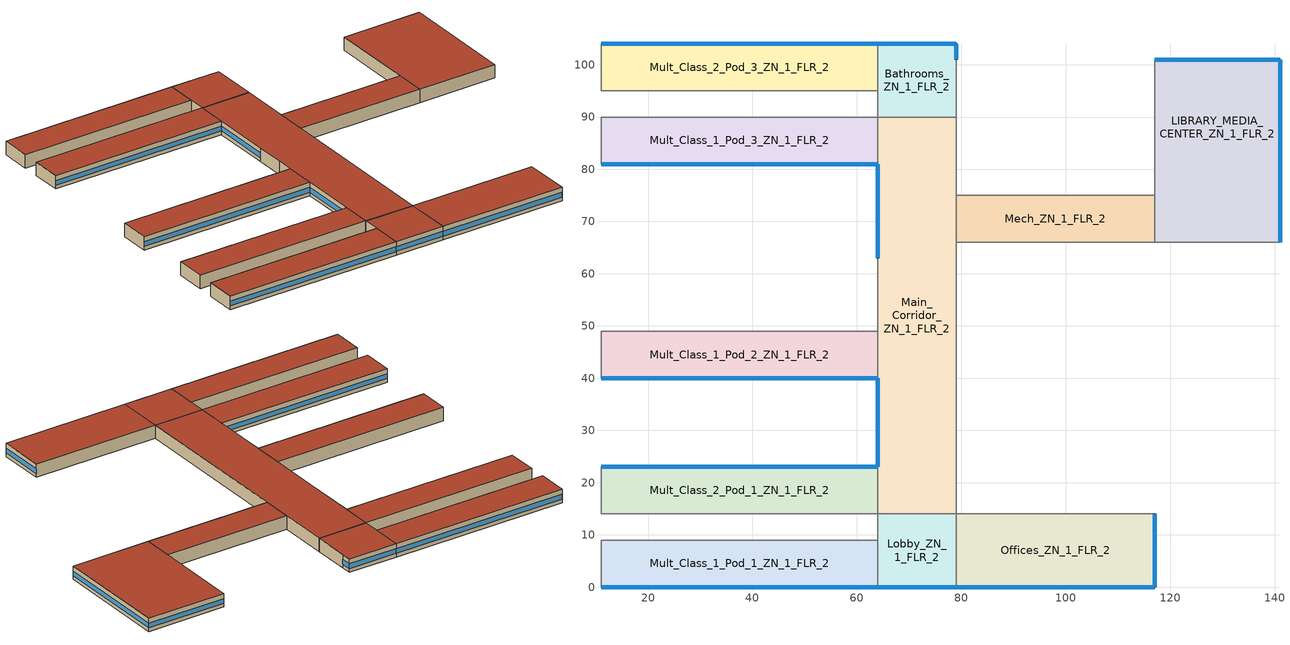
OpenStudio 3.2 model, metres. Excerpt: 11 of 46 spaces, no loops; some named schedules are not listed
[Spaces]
Bathrooms_ZN_1_FLR_2
 floor to Bathrooms_ZN_1_FLR_1: 79,104 79,90 64,90 64,104 z4
 wall outside: 79,101 79,104 64,104 z4:8
 wall to Auditorium_ZN_1_FLR_1: 79,90 79,101 z4:8
 wall to Mult_Class_2_Pod_3_ZN_1_FLR_2: 64,104 64,95 z4:8
 wall to Corridor_Pod_3_ZN_1_FLR_2: 64,95 64,90 z4:8
 wall to Main_Corridor_ZN_1_FLR_2: 64,90 79,90 z4:8
 window: 78.95,104 64.05,104 z5.1:6.51; 79,101.05 79,103.95 z5.1:6.55
 roof outside: 79,90 79,104 64,104 64,90 z8
Offices_ZN_1_FLR_2
 floor to Offices_ZN_1_FLR_1: 117,14 117,0 79,0 79,14 z4
 wall outside: 79,0 117,0 117,14 z4:8
 wall to Lobby_ZN_1_FLR_2: 79,14 79,0 z4:8
 wall to Gym_ZN_1_FLR_1: 117,14 79,14 z4:8
 window: 79.05,0 116.95,0 z5.1:6.5; 117,0.05 117,13.95 z5.1:6.51
 roof outside: 117,0 117,14 79,14 79,0 z8
Mech_ZN_1_FLR_2
 floor to Mech_ZN_1_FLR_1: 117,75 117,66 79,66 79,75 z4
 wall to Gym_ZN_1_FLR_1: 79,66 117,66 z4:8
 wall to Main_Corridor_ZN_1_FLR_2: 79,75 79,66 z4:8
 wall to Auditorium_ZN_1_FLR_1: 117,75 79,75 z4:8
 wall to LIBRARY_MEDIA_CENTER_ZN_1_FLR_2: 117,66 117,75 z4:8
 roof outside: 117,66 117,75 79,75 79,66 z8
LIBRARY_MEDIA_CENTER_ZN_1_FLR_2
 floor to Kitchen_ZN_1_FLR_1: 141,75 141,66 117,66 117,75 z4
 floor to Cafeteria_ZN_1_FLR_1: 141,101 141,75 117,75 117,101 z4
 wall outside: 141,66 141,101 117,101 z4:8
 wall to Auditorium_ZN_1_FLR_1: 117,101 117,75 z4:8
 wall to Aux_Gym_ZN_1_FLR_1: 117,66 141,66 z4:8
 window: 141,66.05 141,100.95 z5.1:6.5; 140.95,101 117.05,101 z5.1:6.51
 roof outside: 141,66 141,101 117,101 117,66 z8
Main_Corridor_ZN_1_FLR_2
 floor to Main_Corridor_ZN_1_FLR_1: 79,90 79,14 64,14 64,90 z4
 wall outside: 64,81 64,63 / 64,40 64,23 z4:8
 wall to Gym_ZN_1_FLR_1: 79,14 79,66 z4:8
 wall to Mult_Class_1_Pod_2_ZN_1_FLR_2: 64,49 64,40 z4:8
 wall to Auditorium_ZN_1_FLR_1: 79,75 79,90 z4:8
 wall to Corridor_Pod_2_ZN_1_FLR_2: 64,54 64,49 z4:8
 wall to Mult_Class_2_Pod_1_ZN_1_FLR_2: 64,23 64,14 z4:8
 wall to Mult_Class_2_Pod_2_ZN_1_FLR_2: 64,63 64,54 z4:8
 wall to Mult_Class_1_Pod_3_ZN_1_FLR_2: 64,90 64,81 z4:8
 wall to Lobby_ZN_1_FLR_2: 64,14 79,14 z4:8
 window: 64,39.95 64,23.05 / 64,80.95 64,63.05 z5.1:6.51
 roof outside: 79,14 79,90 64,90 64,14 z8
Mult_Class_2_Pod_1_ZN_1_FLR_2
 floor to Mult_Class_2_Pod_1_ZN_1_FLR_1: 64,23 64,14 11,14 11,23 z4
 wall outside: 64,23 11,23 z4:8
 wall to Corridor_Pod_1_ZN_1_FLR_2: 11,14 64,14 z4:8
 wall to Corner_Class_2_Pod_1_ZN_1_FLR_2: 11,23 11,14 z4:8
 window: 63.95,23 11.05,23 z5.1:6.5
 roof outside: 64,14 64,23 11,23 11,14 z8
Mult_Class_1_Pod_1_ZN_1_FLR_2
 floor to Mult_Class_1_Pod_1_ZN_1_FLR_1: 64,9 64,0 11,0 11,9 z4
 wall outside: 11,0 64,0 z4:8
 wall to Lobby_ZN_1_FLR_2: 64,0 64,9 z4:8
 wall to Corridor_Pod_1_ZN_1_FLR_2: 64,9 11,9 z4:8
 wall to Corner_Class_1_Pod_1_ZN_1_FLR_2: 11,9 11,0 z4:8
 window: 11.05,0 63.95,0 z5.1:6.5
 roof outside: 64,0 64,9 11,9 11,0 z8
Mult_Class_1_Pod_2_ZN_1_FLR_2
 floor to Mult_Class_1_Pod_2_ZN_1_FLR_1: 64,49 64,40 11,40 11,49 z4
 wall outside: 11,40 64,40 z4:8
 wall to Corner_Class_1_Pod_2_ZN_1_FLR_2: 11,49 11,40 z4:8
 wall to Corridor_Pod_2_ZN_1_FLR_2: 64,49 11,49 z4:8
 window: 11.05,40 63.95,40 z5.1:6.5
 roof outside: 64,40 64,49 11,49 11,40 z8
Mult_Class_1_Pod_3_ZN_1_FLR_2
 floor to Mult_Class_1_Pod_3_ZN_1_FLR_1: 64,90 64,81 11,81 11,90 z4
 wall outside: 11,81 64,81 z4:8
 wall to Corridor_Pod_3_ZN_1_FLR_2: 64,90 11,90 z4:8
 wall to Corner_Class_1_Pod_3_ZN_1_FLR_2: 11,90 11,81 z4:8
 window: 11.05,81 63.95,81 z5.1:6.5
 roof outside: 64,81 64,90 11,90 11,81 z8
Mult_Class_2_Pod_3_ZN_1_FLR_2
 floor to Mult_Class_2_Pod_3_ZN_1_FLR_1: 64,104 64,95 11,95 11,104 z4
 wall outside: 64,104 11,104 z4:8
 wall to Corner_Class_2_Pod_3_ZN_1_FLR_2: 11,104 11,95 z4:8
 wall to Corridor_Pod_3_ZN_1_FLR_2: 11,95 64,95 z4:8
 window: 63.95,104 11.05,104 z5.1:6.5
 roof outside: 64,95 64,104 11,104 11,95 z8
Lobby_ZN_1_FLR_2
 floor to Lobby_ZN_1_FLR_1: 79,14 79,0 64,0 64,14 z4
 wall outside: 64,0 79,0 z4:8
 wall to Corridor_Pod_1_ZN_1_FLR_2: 64,14 64,9 z4:8
 window: 64.05,0 78.95,0 z5.1:6.51
 roof outside: 79,0 79,14 64,14 64,0 z8
[Site]
Tampa-MacDill AFB_FL_USA: Latitude {deg}=27.85; Longitude {deg}=-82.52; Time Zone {hr}=-5; Elevation {m}=8; Terrain=City
[Building]
-SecondarySchool-ASHRAE 169-2013-2A created: 2021-09-25 14:48:50 -0600: North Axis {deg}=0; Default Construction Set=90.1-2010 - SecSchl - ASHRAE 169-2013-2A; Standards Number of Stories=2; Standards Number of Above Ground Stories=2; Standards Building Type=SecondarySchool
[ClimateZones]
Climate Zone Institution Name 1=ASHRAE; Climate Zone Document Name 1=ANSI/ASHRAE Standard 169; Climate Zone Document Year 1=2006; Climate Zone Value 1=2A
[Site:WaterMainsTemperature]
Calculation Method=Correlation; Annual Average Outdoor Air Temperature {C}=21.85; Maximum Difference In Monthly Average Outdoor Air Temperatures {deltaC}=14.3
[SizingPeriod:DesignDay] Barometric Pressure {Pa}=101229; Sky Clearness=0; Rain Indicator=0; Snow Indicator=0; Day of Month=21; Daylight Saving Time Indicator=0; Humidity Indicating Type=Wetbulb; Dry-Bulb Temperature Range Modifier Type=DefaultMultipliers
Name | Maximum Dry-Bulb Temperature {C} | Daily Dry-Bulb Temperature Range {deltaC} | Humidity Indicating Conditions at Maximum Dry-Bulb | Wind Speed {m/s} | Wind Direction {deg} | Month | Day Type | Solar Model Indicator | ASHRAE Taub | ASHRAE Taud
Tampa-MacDill.AFB_FL_USA Ann Clg .4% Condns DB=>MWB | 33.9 | 7.9 | 25.1 | 3.1 | 270 | 8 | SummerDesignDay | ASHRAETau | 0.491 | 2.016
Tampa-MacDill.AFB_FL_USA Ann Htg 99.6% Condns DB | 4.6 | 0 | 4.6 | 2.5 | 10 | 1 | WinterDesignDay | ASHRAEClearSky
[Site:GroundTemperature:FCfactorMethod]
January Ground Temperature {C}=24.2; February Ground Temperature {C}=18.9; March Ground Temperature {C}=15.7; April Ground Temperature {C}=13.6; May Ground Temperature {C}=15.5; June Ground Temperature {C}=17.1; July Ground Temperature {C}=21.2; August Ground Temperature {C}=26.9; September Ground Temperature {C}=27.6; October Ground Temperature {C}=27.9; November Ground Temperature {C}=27.4; December Ground Temperature {C}=26.2
[Material:NoMass] Thermal Absorptance=0.9; Solar Absorptance=0.7
Name | Roughness | Thermal Resistance {m2-K/W} | Visible Absorptance
CP02 CARPET PAD | VeryRough | 0.21648 | 0.8
Typical Insulation R-6.78 | Smooth | 1.19347 | 0.7
Typical Carpet Pad | Smooth | 0.21648 | 0.8
Typical Insulation R-5.89 | Smooth | 1.03652 | 0.7
Typical Insulation R-19.72 | Smooth | 3.4722 | 0.7
Typical Insulation R-0.58 | Smooth | 0.101875 | 0.7
Typical Insulation R-0.01 | Smooth | 0.001 | 0.7
[Material]
Name | Roughness | Thickness {m} | Conductivity {W/m-K} | Density {kg/m3} | Specific Heat {J/kg-K} | Thermal Absorptance | Solar Absorptance | Visible Absorptance
100mm Normalweight concrete floor | MediumSmooth | 0.1016 | 2.31 | 2322 | 832
G01 13mm gypsum board | Smooth | 0.0127 | 0.16 | 800 | 1090 | 0.9 | 0.7 | 0.5
4 in. Normalweight Concrete Floor | MediumRough | 0.1016 | 2.31 | 2322 | 832 | 0.9 | 0.7 | 0.7
25mm Stucco | Smooth | 0.0254 | 0.72 | 1856 | 840 | 0.9 | 0.7 | 0.7
5/8 in. Gypsum Board | MediumSmooth | 0.0159 | 0.16 | 800 | 1090 | 0.9 | 0.7 | 0.7
Roof Membrane - Highly Reflective | VeryRough | 0.0095 | 0.16 | 1121.29 | 1460 | 0.75 | 0.45 | 0.7
Metal Roof Surface; F08 Metal surface | Smooth | 0.0008 | 45.28 | 7824 | 500 | 0.9 | 0.7 | 0.7
6 in. Normalweight Concrete Floor | MediumRough | 0.1524 | 2.31 | 2322 | 832 | 0.9 | 0.7 | 0.7
8 in. Concrete Block Basement Wall | MediumRough | 0.2032 | 1.326 | 1842 | 912 | 0.9 | 0.7 | 0.7
G05 25mm wood | MediumSmooth | 0.0254 | 0.15 | 608 | 1630 | 0.9 | 0.5 | 0.5
Std Wood 6inch | MediumSmooth | 0.15 | 0.12 | 540 | 1210 | 0.9 | 0.7 | 0.7
[Construction]
Typical Insulated Exterior Mass Floor R-9.35: Typical Insulation R-6.78, 4 in. Normalweight Concrete Floor, Typical Carpet Pad
Typical Insulated Steel Framed Exterior Wall R-8.06: 25mm Stucco, 5/8 in. Gypsum Board, Typical Insulation R-5.89, 5/8 in. Gypsum Board
Typical IEAD Roof - Highly Reflective R-20.83: Roof Membrane - Highly Reflective, Typical Insulation R-19.72, Metal Roof Surface
Typical Interior Floor: 100mm Normalweight concrete floor, CP02 CARPET PAD
Typical Interior Wall: G01 13mm gypsum board, G01 13mm gypsum board
Typical Interior Ceiling: CP02 CARPET PAD, 100mm Normalweight concrete floor
Typical Insulated Carpeted 6in Slab Floor: 6 in. Normalweight Concrete Floor, Typical Carpet Pad
Typical Insulated Basement Mass Wall: 8 in. Concrete Block Basement Wall
U 0.72 SHGC 0.25 Sgl Ref-B-M Tint 6mm: REF B TINT MID 6MM
Typical Insulated Metal Door R-1.43: F08 Metal surface, Typical Insulation R-0.58
U 0.88 SHGC 0.16 Sgl Ref-A-L Clr 6mm: REF A CLEAR LO 6MM
Typical Overhead Door R-0.86: Typical Insulation R-0.01
U 1.98 SHGC 0.36 Sgl Ref-B-H Clr 6mm: REF B CLEAR HI 6MM
Typical Interior Window: Clear 3mm
Typical Interior Door; Typical Interior Partition: G05 25mm wood
InteriorFurnishings: Std Wood 6inch
[DefaultConstructionSet]
90.1-2010 - SecSchl - ASHRAE 169-2013-2A: Default Exterior Surface Constructions=Default Surface Constructions 1; Default Interior Surface Constructions=Default Surface Constructions 2; Default Ground Contact Surface Constructions=Default Surface Constructions 3; Default Exterior SubSurface Constructions=Default Sub Surface Constructions 1; Default Interior SubSurface Constructions=Default Sub Surface Constructions 2; Interior Partition Construction=Typical Interior Partition
[DefaultSurfaceConstructions]
Name | Floor Construction | Wall Construction | Roof Ceiling Construction
Default Surface Constructions 1 | Typical Insulated Exterior Mass Floor R-9.35 | Typical Insulated Steel Framed Exterior Wall R-8.06 | Typical IEAD Roof - Highly Reflective R-20.83
Default Surface Constructions 2 | Typical Interior Floor | Typical Interior Wall | Typical Interior Ceiling
Default Surface Constructions 3 | Typical Insulated Carpeted 6in Slab Floor | Typical Insulated Basement Mass Wall
[DefaultSubSurfaceConstructions]
Name | Fixed Window Construction | Operable Window Construction | Door Construction | Glass Door Construction | Overhead Door Construction | Skylight Construction | Tubular Daylight Dome Construction | Tubular Daylight Diffuser Construction
Default Sub Surface Constructions 1 | U 0.72 SHGC 0.25 Sgl Ref-B-M Tint 6mm | U 0.72 SHGC 0.25 Sgl Ref-B-M Tint 6mm | Typical Insulated Metal Door R-1.43 | U 0.88 SHGC 0.16 Sgl Ref-A-L Clr 6mm | Typical Overhead Door R-0.86 | U 1.98 SHGC 0.36 Sgl Ref-B-H Clr 6mm | Typical Interior Window | Typical Interior Window
Default Sub Surface Constructions 2 | Typical Interior Window | Typical Interior Window | Typical Interior Door
[WindowMaterial:Glazing] Optical Data Type=SpectralAverage; Infrared Transmittance at Normal Incidence=0; Front Side Infrared Hemispherical Emissivity=0.84; Conductivity {W/m-K}=0.9; Dirt Correction Factor for Solar and Visible Transmittance=1; Solar Diffusing=No
Name | Thickness {m} | Solar Transmittance at Normal Incidence | Front Side Solar Reflectance at Normal Incidence | Back Side Solar Reflectance at Normal Incidence | Visible Transmittance at Normal Incidence | Front Side Visible Reflectance at Normal Incidence | Back Side Visible Reflectance at Normal Incidence | Back Side Infrared Hemispherical Emissivity
REF B TINT MID 6MM | 0.006 | 0.1 | 0.11 | 0.41 | 0.13 | 0.1 | 0.32 | 0.45
REF A CLEAR LO 6MM | 0.006 | 0.066 | 0.341 | 0.493 | 0.08 | 0.41 | 0.37 | 0.4
REF B CLEAR HI 6MM | 0.006 | 0.24 | 0.16 | 0.32 | 0.3 | 0.16 | 0.29 | 0.6
Clear 3mm | 0.003 | 0.837 | 0.075 | 0.075 | 0.898 | 0.081 | 0.081 | 0.84
[Space] Building Story=Building Story 2; Part of Total Floor Area=Yes
Name | Space Type | Thermal Zone
Bathrooms_ZN_1_FLR_2 | SecondarySchool Restroom | Bathrooms_ZN_1_FLR_2 ZN
LIBRARY_MEDIA_CENTER_ZN_1_FLR_2 | SecondarySchool Library | LIBRARY_MEDIA_CENTER_ZN_1_FLR_2 ZN
Mult_Class_1_Pod_3_ZN_1_FLR_2 | SecondarySchool ComputerRoom | Mult_Class_1_Pod_3_ZN_1_FLR_2 ZN
Offices_ZN_1_FLR_2 | SecondarySchool Office | Offices_ZN_1_FLR_2 ZN
Mult_Class_2_Pod_3_ZN_1_FLR_2 | SecondarySchool ComputerRoom | Mult_Class_2_Pod_3_ZN_1_FLR_2 ZN
Mech_ZN_1_FLR_2 | SecondarySchool Mechanical | Mech_ZN_1_FLR_2 ZN
Mult_Class_2_Pod_1_ZN_1_FLR_2 | SecondarySchool Classroom | Mult_Class_2_Pod_1_ZN_1_FLR_2 ZN
Mult_Class_1_Pod_1_ZN_1_FLR_2 | SecondarySchool Classroom | Mult_Class_1_Pod_1_ZN_1_FLR_2 ZN
Main_Corridor_ZN_1_FLR_2 | SecondarySchool Corridor | Main_Corridor_ZN_1_FLR_2 ZN
Lobby_ZN_1_FLR_2 | SecondarySchool Lobby | Lobby_ZN_1_FLR_2 ZN
Mult_Class_1_Pod_2_ZN_1_FLR_2 | SecondarySchool Classroom | Mult_Class_1_Pod_2_ZN_1_FLR_2 ZN
[BuildingStory]
Building Story 2: Nominal Z Coordinate {m}=4
[SpaceType] Standards Building Type=SecondarySchool
Name | Default Schedule Set | Design Specification Outdoor Air Object | Standards Space Type
SecondarySchool Office | SecondarySchool Office Schedule Set | SecondarySchool Office Ventilation | Office
SecondarySchool Lobby | SecondarySchool Lobby Schedule Set | SecondarySchool Lobby Ventilation | Lobby
SecondarySchool Mechanical | SecondarySchool Mechanical Schedule Set | SecondarySchool Mechanical Ventilation | Mechanical
SecondarySchool Restroom | SecondarySchool Restroom Schedule Set | SecondarySchool Restroom Ventilation | Restroom
SecondarySchool Library | SecondarySchool Library Schedule Set | SecondarySchool Library Ventilation | Library
SecondarySchool Corridor | SecondarySchool Corridor Schedule Set | SecondarySchool Corridor Ventilation | Corridor
SecondarySchool Classroom | SecondarySchool Classroom Schedule Set | SecondarySchool Classroom Ventilation | Classroom
SecondarySchool ComputerRoom | SecondarySchool ComputerRoom Schedule Set | SecondarySchool ComputerRoom Ventilation | ComputerRoom
[People:Definition] Number of People Calculation Method=People/Area; Fraction Radiant=0.3
Name | People per Space Floor Area {person/m2}
SecondarySchool ComputerRoom People Definition | 0.376737
SecondarySchool Library People Definition | 0.107639
[People] Work Efficiency Schedule=Work Efficiency Schedule; Clothing Insulation Schedule=Clothing Schedule; Air Velocity Schedule=Air Velocity Schedule; Multiplier=1
Name | People Definition | Space or SpaceType
SecondarySchool Classroom People | SecondarySchool Classroom People Definition | SecondarySchool Classroom
SecondarySchool ComputerRoom People | SecondarySchool ComputerRoom People Definition | SecondarySchool ComputerRoom
SecondarySchool Library People | SecondarySchool Library People Definition | SecondarySchool Library
SecondarySchool Office People | SecondarySchool Office People Definition | SecondarySchool Office
[Lights:Definition] Design Level Calculation Method=Watts/Area; Fraction Radiant=0.37; Fraction Visible=0.2; Return Air Fraction=0
Name | Watts per Space Floor Area {W/m2}
SecondarySchool ComputerRoom Lights Definition | 13.3472
SecondarySchool Library Lights Definition | 12.7014
[Lights] Fraction Replaceable=1
Name | Lights Definition | Space or SpaceType
SecondarySchool Classroom Lights | SecondarySchool Classroom Lights Definition | SecondarySchool Classroom
SecondarySchool ComputerRoom Lights | SecondarySchool ComputerRoom Lights Definition | SecondarySchool ComputerRoom
SecondarySchool Corridor Lights | SecondarySchool Corridor Lights Definition | SecondarySchool Corridor
SecondarySchool Library Lights | SecondarySchool Library Lights Definition | SecondarySchool Library
SecondarySchool Mechanical Lights | SecondarySchool Mechanical Lights Definition | SecondarySchool Mechanical
SecondarySchool Office Lights | SecondarySchool Office Lights Definition | SecondarySchool Office
SecondarySchool Restroom Lights | SecondarySchool Restroom Lights Definition | SecondarySchool Restroom
[ElectricEquipment:Definition] Design Level Calculation Method=Watts/Area; Fraction Latent=0; Fraction Radiant=0.5; Fraction Lost=0
Name | Watts per Space Floor Area {W/m2}
SecondarySchool ComputerRoom Elec Equip Definition | 19.9993
SecondarySchool Library Elec Equip Definition | 10.0104
[ElectricEquipment]
Name | Electric Equipment Definition | Space or SpaceType
SecondarySchool Classroom Elec Equip | SecondarySchool Classroom Elec Equip Definition | SecondarySchool Classroom
SecondarySchool ComputerRoom Elec Equip | SecondarySchool ComputerRoom Elec Equip Definition | SecondarySchool ComputerRoom
SecondarySchool Corridor Elec Equip | SecondarySchool Corridor Elec Equip Definition | SecondarySchool Corridor
SecondarySchool Library Elec Equip | SecondarySchool Library Elec Equip Definition | SecondarySchool Library
SecondarySchool Mechanical Elec Equip | SecondarySchool Mechanical Elec Equip Definition | SecondarySchool Mechanical
SecondarySchool Office Elec Equip | SecondarySchool Office Elec Equip Definition | SecondarySchool Office
SecondarySchool Restroom Elec Equip | SecondarySchool Restroom Elec Equip Definition | SecondarySchool Restroom
[DesignSpecification:OutdoorAir] Outdoor Air Method=Sum
Name | Outdoor Air Flow per Person {m3/s-person} | Outdoor Air Flow per Floor Area {m3/s-m2}
SecondarySchool Classroom Ventilation; SecondarySchool ComputerRoom Ventilation; SecondarySchool Library Ventilation | 0.00471947 | 0.0006096
SecondarySchool Corridor Ventilation; SecondarySchool Lobby Ventilation; SecondarySchool Restroom Ventilation |  | 0.0003048
SecondarySchool Mechanical Ventilation |  | 0.0006096
SecondarySchool Office Ventilation | 0.00235974 | 0.0003048
[DefaultScheduleSet] People Activity Level Schedule=SchoolSecondary ACTIVITY_SCH; Electric Equipment Schedule=SchoolSecondary BLDG_EQUIP_SCH; Infiltration Schedule=SchoolSecondary INFIL_SCH_PNNL
Name | Number of People Schedule | Lighting Schedule
SecondarySchool Classroom Schedule Set; SecondarySchool ComputerRoom Schedule Set | SchoolSecondary BLDG_OCC_SCH | SchoolSecondary BLDG_LIGHT_CLASSROOM_SCH_2010
SecondarySchool Corridor Schedule Set | SchoolSecondary BLDG_OCC_SCH | SchoolSecondary BLDG_LIGHT_CORRIDOR_SCH_2010
SecondarySchool Library Schedule Set | SchoolSecondary BLDG_OCC_SCH | SchoolSecondary BLDG_LIGHT_LIBRARY_SCH_2010
SecondarySchool Lobby Schedule Set | SchoolSecondary BLDG_OCC_SCH | SchoolSecondary BLDG_LIGHT_LOBBYFLR1_SCH_2010
SecondarySchool Mechanical Schedule Set | SchoolSecondary BLDG_OCC_SCH | SchoolSecondary BLDG_LIGHT_MECHANICAL_SCH_2010
SecondarySchool Office Schedule Set | SchoolSecondary BLDG_OCC_SCH_Offices | SchoolSecondary BLDG_LIGHT_OFFICE_SCH_2010
SecondarySchool Restroom Schedule Set | SchoolSecondary BLDG_OCC_SCH | SchoolSecondary BLDG_LIGHT_BATH_SCH_2010
[ThermostatSetpoint:DualSetpoint]
Name | Heating Setpoint Temperature Schedule | Cooling Setpoint Temperature Schedule
SecondarySchool Restroom Thermostat 2; SecondarySchool Mechanical Thermostat 2 | SchoolSecondary HTGSETP_SCH_Setback | SchoolSecondary CLGSETP_SCH_Setback
SecondarySchool Library Thermostat 1; SecondarySchool Lobby Thermostat 2; SecondarySchool Corridor Thermostat 8; SecondarySchool Classroom Thermostat 14; SecondarySchool Classroom Thermostat 16; SecondarySchool ComputerRoom Thermostat 1; SecondarySchool Classroom Thermostat 19; SecondarySchool ComputerRoom Thermostat 2; SecondarySchool Office Thermostat 2 | SchoolSecondary HTGSETP_SCH_YES_OPTIMUM | SchoolSecondary CLGSETP_SCH_NO_SETBACK
[SpaceInfiltration:DesignFlowRate] Schedule=SchoolSecondary INFIL_SCH_PNNL; Design Flow Rate Calculation Method=Flow/ExteriorArea; Constant Term Coefficient=0; Temperature Term Coefficient=0; Velocity Term Coefficient=0.224; Velocity Squared Term Coefficient=0
Name | Space or SpaceType | Flow per Exterior Surface Area {m3/s-m2}
Bathrooms_ZN_1_FLR_2 Infiltration | Bathrooms_ZN_1_FLR_2 | 0.000145423
LIBRARY_MEDIA_CENTER_ZN_1_FLR_2 Infiltration | LIBRARY_MEDIA_CENTER_ZN_1_FLR_2 | 0.000124925
Lobby_ZN_1_FLR_2 Infiltration | Lobby_ZN_1_FLR_2 | 0.000126572
Main_Corridor_ZN_1_FLR_2 Infiltration | Main_Corridor_ZN_1_FLR_2 | 6.22971e-05
Mult_Class_1_Pod_1_ZN_1_FLR_2 Infiltration | Mult_Class_1_Pod_1_ZN_1_FLR_2 | 0.000175253
Mult_Class_1_Pod_2_ZN_1_FLR_2 Infiltration | Mult_Class_1_Pod_2_ZN_1_FLR_2 | 0.000175253
Mult_Class_1_Pod_3_ZN_1_FLR_2 Infiltration | Mult_Class_1_Pod_3_ZN_1_FLR_2 | 0.000175253
Mult_Class_2_Pod_1_ZN_1_FLR_2 Infiltration | Mult_Class_2_Pod_1_ZN_1_FLR_2 | 0.000175253
Mult_Class_2_Pod_3_ZN_1_FLR_2 Infiltration | Mult_Class_2_Pod_3_ZN_1_FLR_2 | 0.000175253
Offices_ZN_1_FLR_2 Infiltration | Offices_ZN_1_FLR_2 | 0.000160096
[ThermalZone] Use Ideal Air Loads=No
Name | Thermostat
Bathrooms_ZN_1_FLR_2 ZN | SecondarySchool Restroom Thermostat 2
LIBRARY_MEDIA_CENTER_ZN_1_FLR_2 ZN | SecondarySchool Library Thermostat 1
Lobby_ZN_1_FLR_2 ZN | SecondarySchool Lobby Thermostat 2
Main_Corridor_ZN_1_FLR_2 ZN | SecondarySchool Corridor Thermostat 8
Mech_ZN_1_FLR_2 ZN | SecondarySchool Mechanical Thermostat 2
Mult_Class_1_Pod_1_ZN_1_FLR_2 ZN | SecondarySchool Classroom Thermostat 14
Mult_Class_1_Pod_2_ZN_1_FLR_2 ZN | SecondarySchool Classroom Thermostat 16
Mult_Class_1_Pod_3_ZN_1_FLR_2 ZN | SecondarySchool ComputerRoom Thermostat 1
Mult_Class_2_Pod_1_ZN_1_FLR_2 ZN | SecondarySchool Classroom Thermostat 19
Mult_Class_2_Pod_3_ZN_1_FLR_2 ZN | SecondarySchool ComputerRoom Thermostat 2
Offices_ZN_1_FLR_2 ZN | SecondarySchool Office Thermostat 2
[InternalMass:Definition]
Internal Mass Definition 1: Construction=InteriorFurnishings; Design Level Calculation Method=SurfaceArea/Area; Surface Area per Space Floor Area=2
[InternalMass] Internal Mass Definition=Internal Mass Definition 1; Multiplier=1
Name | Space or SpaceType
Lobby_ZN_1_FLR_2 Mass | Lobby_ZN_1_FLR_2
Main_Corridor_ZN_1_FLR_2 Mass | Main_Corridor_ZN_1_FLR_2
Mult_Class_1_Pod_1_ZN_1_FLR_2 Mass | Mult_Class_1_Pod_1_ZN_1_FLR_2
Mult_Class_2_Pod_1_ZN_1_FLR_2 Mass | Mult_Class_2_Pod_1_ZN_1_FLR_2
Mult_Class_1_Pod_2_ZN_1_FLR_2 Mass | Mult_Class_1_Pod_2_ZN_1_FLR_2
Mult_Class_2_Pod_3_ZN_1_FLR_2 Mass | Mult_Class_2_Pod_3_ZN_1_FLR_2
Bathrooms_ZN_1_FLR_2 Mass | Bathrooms_ZN_1_FLR_2
Mult_Class_1_Pod_3_ZN_1_FLR_2 Mass | Mult_Class_1_Pod_3_ZN_1_FLR_2
Offices_ZN_1_FLR_2 Mass | Offices_ZN_1_FLR_2
LIBRARY_MEDIA_CENTER_ZN_1_FLR_2 Mass | LIBRARY_MEDIA_CENTER_ZN_1_FLR_2
Mech_ZN_1_FLR_2 Mass | Mech_ZN_1_FLR_2
[Exterior:Lights:Definition]
Name | Design Level {W}
Occ Sensing Exterior Lights Def | 8552
NonDimming Exterior Lights Def | 441.8
[Exterior:Lights] Control Option=AstronomicalClock
Name | Exterior Lights Definition | Schedule
Occ Sensing Exterior Lights Def | Occ Sensing Exterior Lights Def | SchoolSecondary Exterior_lighting_schedule_b
NonDimming Exterior Lights Def | NonDimming Exterior Lights Def | SchoolSecondary Exterior_lighting_schedule_a
